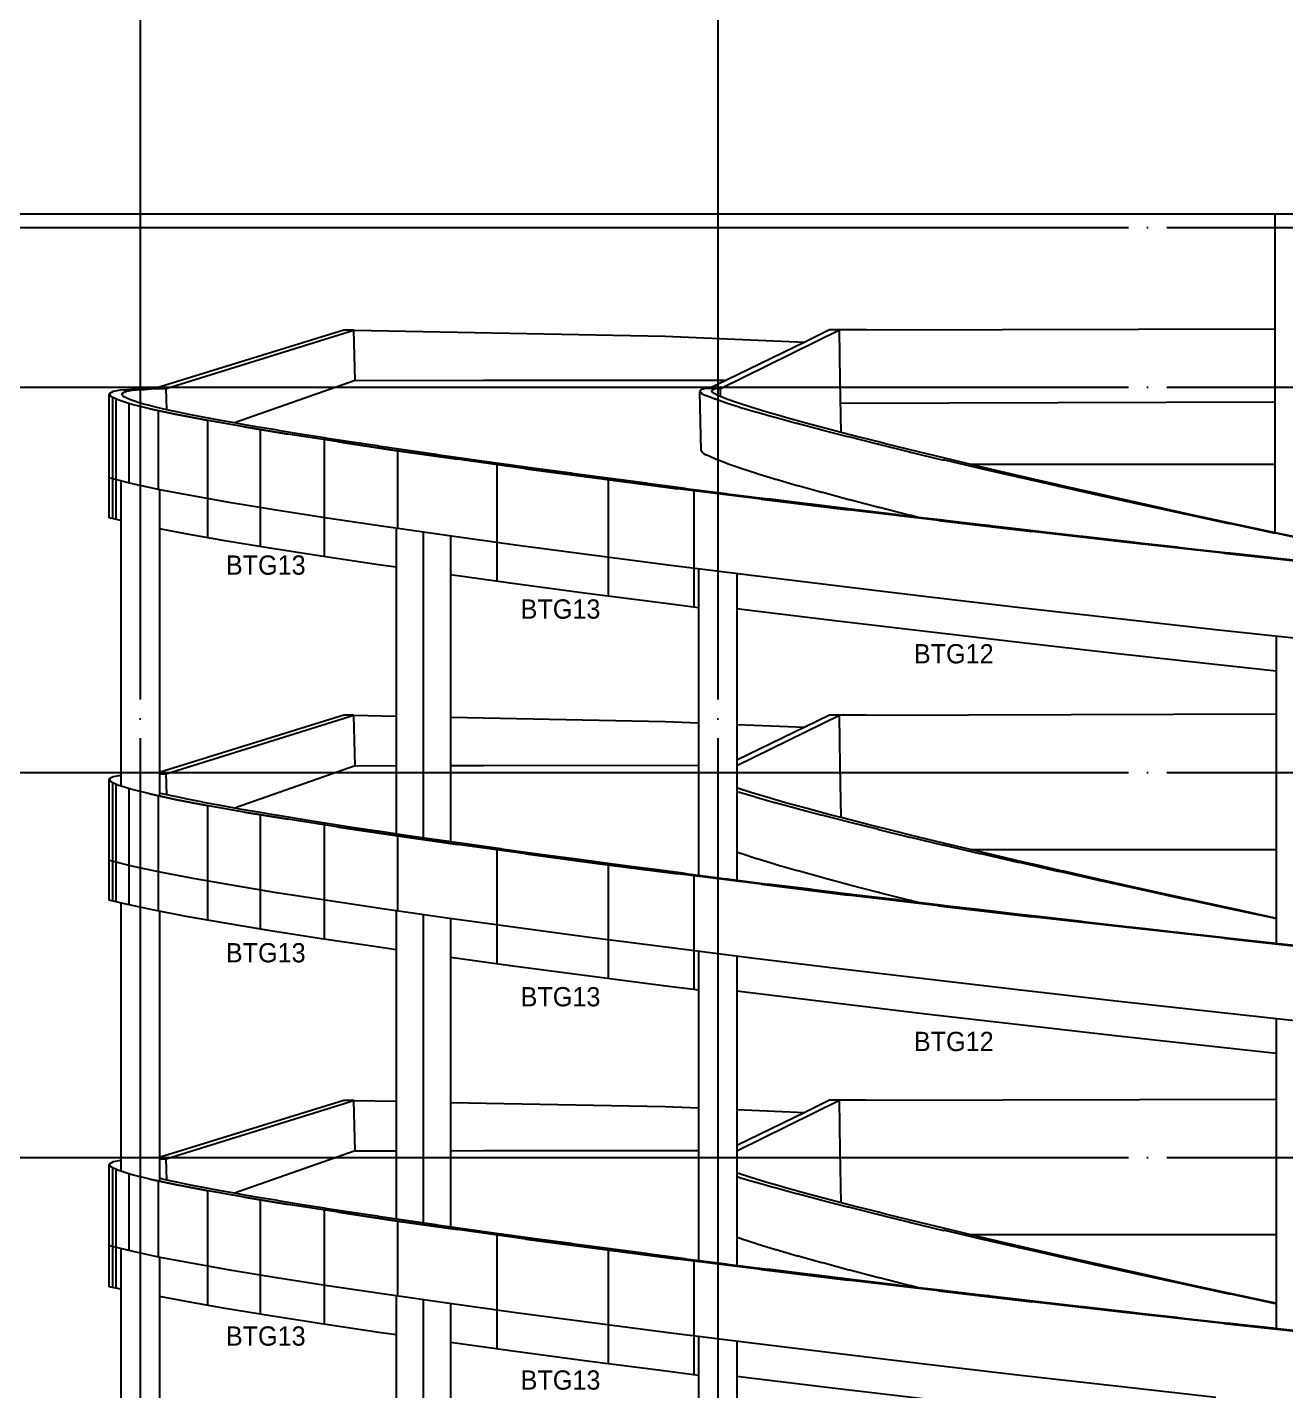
# Model space of a CAD drawing. Header units: millimetres. Extents: x 9068264 to 10076264, y 1307765 to 1705499.
# Drawn here: x 9703266 to 9735946, y 1384057 to 1419456 of the extents above; entities that cross this region are included whole.
import ezdxf
from ezdxf.enums import TextEntityAlignment as Align

# ---------------------------------------------------------------- set-up
doc = ezdxf.new("R2010")
doc.units = ezdxf.units.MM
doc.header["$LTSCALE"] = 1000
doc.linetypes.add('03 단지-0902$0$HIDDEN', pattern=[0.375, 0.25, -0.125])
doc.linetypes.add('x-평면도$0$CEN', pattern=[6.2, 6, -0.1, 0, -0.1])
doc.layers.get('DEFPOINTS').update_dxf_attribs({"color": 151})
for name, color, linetype in [('CON-C', 2, 'Continuous'), ('FIN-1', 9, 'Continuous'), ('SYM', 7, 'Continuous'), ('WIN', 4, 'Continuous'), ('x-평면도$0$A-중심선', 10, 'x-평면도$0$CEN'), ('도로체인', 6, 'Continuous')]:
    doc.layers.add(name, color=color, linetype=linetype)
doc.styles.add('돋움', font='')
doc.styles.get('돋움').set_extended_font_data('Dotum')

msp = doc.modelspace()

# ---------------------------------------------------------------- linework, layer by layer
at = {"layer": 'CON-C'}
for q in [(9735665.7, 1406333.4), (9745615.7, 1414610.1)]:
    msp.add_line((9735665.7, 1414610.1), q, dxfattribs=at)
at = {"layer": 'FIN-1'}
for p, q in [((9705488.9, 1406697.6), (9705488.9, 1409841.8)), ((9705564.3, 1409805.5), (9705564.3, 1406678.9)), ((9705899.5, 1409687), (9705899.5, 1407625.9)), ((9706667.1, 1409495.9), (9706667.1, 1407458.3)), ((9707948.8, 1409248.8), (9707948.8, 1406202.6)), ((9709312.6, 1409013.2), (9709312.6, 1405972.7)), ((9712878.3, 1408453.9), (9712878.3, 1406441.5)), ((9715458.1, 1408098.4), (9715458.1, 1405070)), ((9718350.1, 1407703.7), (9718350.1, 1404685.2)), ((9720571.4, 1407424.1), (9720571.4, 1404400.5)), ((9705488.9, 1396769.8), (9705488.9, 1399841.8)), ((9705564.3, 1399805.5), (9705564.3, 1396751)), ((9705899.5, 1399687), (9705899.5, 1396671.4)), ((9706667.1, 1399495.9), (9706667.1, 1396510.6)), ((9707948.8, 1399248.8), (9707948.8, 1396273.6)), ((9709312.6, 1399013.2), (9709312.6, 1396043.6)), ((9712878.3, 1398453.9), (9712878.3, 1396512.2)), ((9715458.1, 1398098.4), (9715458.1, 1395140.7)), ((9718350.1, 1397703.7), (9718350.1, 1394755.8)), ((9720571.4, 1397424.1), (9720571.4, 1394471)), ((9705488.9, 1386736.3), (9705488.9, 1389841.8)), ((9705564.3, 1389805.5), (9705564.3, 1386721.8)), ((9705899.5, 1389687), (9705899.5, 1387698.1)), ((9706667.1, 1389495.9), (9706667.1, 1387529.9)), ((9707948.8, 1389248.8), (9707948.8, 1386273.6)), ((9709312.6, 1389013.2), (9709312.6, 1386043.6)), ((9710972.2, 1388747.9), (9710972.2, 1385782.9)), ((9712878.3, 1388453.9), (9712878.3, 1386512.2)), ((9715458.1, 1388098.4), (9715458.1, 1385140.7)), ((9718350.1, 1387703.7), (9718350.1, 1384755.8)), ((9720571.4, 1387424.1), (9720571.4, 1384471))]:
    msp.add_line(p, q, dxfattribs=at)
at = {"layer": 'SYM'}
for p, q in [((9711487.7, 1411592.7), (9706579.9, 1410075.1)), ((9706872.4, 1410075.1), (9711744.1, 1411592.8)), ((9711744.1, 1411592.8), (9711487.7, 1411592.7)), ((9711782.2, 1410283.6), (9711744.1, 1411592.8)), ((9711744.1, 1411592.8), (9719832.5, 1411434.8)), ((9719832.5, 1411434.8), (9723455.5, 1411283.7)), ((9721266.7, 1410073.9), (9724358.2, 1411597.7)), ((9724099.8, 1411597.6), (9723455.5, 1411283.7)), ((9724358.2, 1411597.7), (9724099.8, 1411597.6)), ((9725047.5, 1411597.9), (9724358.2, 1411597.7)), ((9724379.2, 1410283.4), (9724358.2, 1411597.7)), ((9725047.5, 1411597.9), (9735665.7, 1411628)), ((9723455.5, 1411283.7), (9721425.5, 1410295)), ((9705497.2, 1409997.5), (9705395.7, 1409940.8)), ((9705732.9, 1410038.5), (9705497.2, 1409997.5)), ((9705813.3, 1409995.4), (9705729.8, 1409946.6)), ((9705732.9, 1410038.5), (9706096.2, 1410064.2)), ((9705813.3, 1409995.4), (9705836.8, 1410001)), ((9705836.8, 1410001), (9705846.2, 1410002)), ((9706042.2, 1410036.8), (9705846.2, 1410002)), ((9706042.2, 1410036.8), (9706077.8, 1410040.7)), ((9706077.8, 1410040.7), (9706098.4, 1410041.7)), ((9706096.2, 1410064.2), (9706579.9, 1410075.1)), ((9706098.4, 1410041.7), (9706262.7, 1410053.5)), ((9706262.7, 1410053.5), (9706306.1, 1410055.4)), ((9706306.1, 1410055.4), (9706397.6, 1410062)), ((9706397.6, 1410062), (9706480.2, 1410066.1)), ((9706480.2, 1410066.1), (9706872.4, 1410075.1)), ((9706580.1, 1410070.4), (9706579.9, 1410075.1)), ((9706580.1, 1410075.1), (9706579.9, 1410075.1)), ((9706580.3, 1410070.4), (9706580.1, 1410075.1)), ((9706872.4, 1410075.1), (9706580.1, 1410075.1)), ((9706872.4, 1410075.1), (9706872.4, 1410075.1)), ((9706872.7, 1410075.1), (9706872.4, 1410075.1)), ((9706872.4, 1410075.1), (9706872.7, 1410075.1)), ((9706891.5, 1409526.8), (9706872.7, 1410075.1)), ((9711782.2, 1410283.6), (9708643.7, 1409184.7)), ((9711781.3, 1410283.3), (9715109.2, 1410289.5)), ((9715109.2, 1410289.5), (9721424.8, 1410294.6)), ((9720737.7, 1410010.2), (9720734, 1409990.7)), ((9720734, 1409990.7), (9720763.9, 1409963.6)), ((9720764.3, 1408458.7), (9720734, 1409990.7)), ((9720737.7, 1410010.2), (9720744.8, 1410035.6)), ((9720762.4, 1410044.4), (9720744.8, 1410035.6)), ((9720777.5, 1410047.5), (9720762.4, 1410044.4)), ((9720773, 1409958.7), (9720763.9, 1409963.6)), ((9720793.7, 1409933.9), (9720773, 1409958.7)), ((9720824.7, 1410061.7), (9720777.5, 1410047.5)), ((9720853.5, 1410066.5), (9720824.7, 1410061.7)), ((9720970.3, 1410073.8), (9720853.5, 1410066.5)), ((9720971.6, 1410073.9), (9720970.3, 1410073.8)), ((9721425.5, 1410295), (9720971.6, 1410073.9)), ((9720971.6, 1410073.9), (9720971.6, 1410073.9)), ((9720972, 1410073.9), (9720971.6, 1410073.9)), ((9720971.6, 1410073.9), (9720972, 1410073.9)), ((9721266.7, 1410073.9), (9720972, 1410073.9)), ((9721266.8, 1410073.9), (9720972, 1410073.9)), ((9721039.9, 1410003.1), (9721048.4, 1410041.3)), ((9721100.5, 1409950.2), (9721039.9, 1410003.1)), ((9721048.4, 1410041.3), (9721124.7, 1410064.8)), ((9721231.6, 1409882.3), (9721100.5, 1409950.2)), ((9721124.7, 1410064.8), (9721266.7, 1410073.9)), ((9721266.7, 1410073.9), (9721266.8, 1410073.9)), ((9721270.8, 1409866.3), (9721266.8, 1410073.9)), ((9721266.8, 1410073.9), (9721266.8, 1410073.9)), ((9724400.7, 1408936.3), (9724379.2, 1410283.4)), ((9705395.7, 1409940.8), (9705434.6, 1409868)), ((9705395.7, 1406720.8), (9705395.7, 1409940.8)), ((9705620, 1409778.7), (9705434.6, 1409868)), ((9705957, 1409672.7), (9705620, 1409778.7)), ((9705717.3, 1409937.6), (9705729.8, 1409946.6)), ((9705732.8, 1409911.7), (9705717.3, 1409937.6)), ((9705734.1, 1409910.5), (9705732.8, 1409911.7)), ((9705755.3, 1409875.1), (9705734.1, 1409910.5)), ((9705760.3, 1409868.3), (9705755.3, 1409875.1)), ((9705818.8, 1409840.8), (9705760.3, 1409868.3)), ((9705852.6, 1409824.8), (9705818.8, 1409840.8)), ((9705854.6, 1409823.1), (9705852.6, 1409824.8)), ((9705948.3, 1409779.1), (9705854.6, 1409823.1)), ((9706052.4, 1409746.8), (9705948.3, 1409779.1)), ((9706450.3, 1409549.9), (9705957, 1409672.7)), ((9706114.4, 1409727.6), (9706052.4, 1409746.8)), ((9706117.9, 1409725.5), (9706114.4, 1409727.6)), ((9706286.3, 1409673.3), (9706117.9, 1409725.5)), ((9706412.2, 1409642.2), (9706286.3, 1409673.3)), ((9706528.3, 1409613.6), (9706412.2, 1409642.2)), ((9706533.4, 1409611.2), (9706528.3, 1409613.6)), ((9706778.8, 1409550.7), (9706533.4, 1409611.2)), ((9720864, 1409896.8), (9720793.7, 1409933.9)), ((9720877.4, 1409892.8), (9720864, 1409896.8)), ((9720924.7, 1409882), (9720877.4, 1409892.8)), ((9720928.6, 1409881.2), (9720924.7, 1409882)), ((9721124.9, 1409800.1), (9720928.6, 1409881.2)), ((9721128.8, 1409799.2), (9721124.9, 1409800.1)), ((9721134.1, 1409798.2), (9721128.8, 1409799.2)), ((9721400.9, 1409702.6), (9721134.1, 1409798.2)), ((9721270.8, 1409866.3), (9721231.6, 1409882.3)), ((9721433.8, 1409799.6), (9721270.8, 1409866.3)), ((9721406.2, 1409701.6), (9721400.9, 1409702.6)), ((9721412.9, 1409700.4), (9721406.2, 1409701.6)), ((9721750.3, 1409590.5), (9721412.9, 1409700.4)), ((9721707.9, 1409702.2), (9721433.8, 1409799.6)), ((9722053.9, 1409590.1), (9721707.9, 1409702.2)), ((9724388.6, 1409696), (9735665.7, 1409728)), ((9706450.3, 1409549.9), (9707103.6, 1409410.2)), ((9706891.5, 1409526.8), (9706778.8, 1409550.7)), ((9706781.2, 1409480.5), (9706781.2, 1409480.6)), ((9707098.5, 1409482.8), (9706891.5, 1409526.8)), ((9707105.3, 1409480.2), (9707098.5, 1409482.8)), ((9707103.6, 1409410.2), (9707919.5, 1409253.9)), ((9707429.3, 1409411.4), (9707105.3, 1409480.2)), ((9707828.1, 1409335.4), (9707429.3, 1409411.4)), ((9707836.5, 1409332.4), (9707828.1, 1409335.4)), ((9708240.5, 1409255.4), (9707836.5, 1409332.4)), ((9708899.6, 1409081.2), (9707919.5, 1409253.9)), ((9708643.7, 1409184.7), (9708240.5, 1409255.4)), ((9721757.1, 1409589.3), (9721750.3, 1409590.5)), ((9721765.2, 1409588), (9721757.1, 1409589.3)), ((9722173, 1409464), (9721765.2, 1409588)), ((9722471.5, 1409463.7), (9722053.9, 1409590.1)), ((9722181.2, 1409462.7), (9722173, 1409464)), ((9722190.6, 1409461.2), (9722181.2, 1409462.7)), ((9722668.2, 1409323.5), (9722190.6, 1409461.2)), ((9722753.7, 1409382.6), (9722471.5, 1409463.7)), ((9722677.7, 1409322), (9722668.2, 1409323.5)), ((9722688.5, 1409320.4), (9722677.7, 1409322)), ((9723234.6, 1409169.4), (9722688.5, 1409320.4)), ((9722959.9, 1409323.3), (9722753.7, 1409382.6)), ((9723518.1, 1409169.5), (9722959.9, 1409323.3)), ((9708719, 1409171.5), (9708643.7, 1409184.7)), ((9708729.1, 1409168.2), (9708719, 1409171.5)), ((9709213.6, 1409083.1), (9708729.1, 1409168.2)), ((9708899.6, 1409081.2), (9710043.9, 1408892.6)), ((9709771.9, 1408991.4), (9709213.6, 1409083.1)), ((9709783.7, 1408987.8), (9709771.9, 1408991.4)), ((9710348.7, 1408895), (9709783.7, 1408987.8)), ((9711351.1, 1408688.8), (9710043.9, 1408892.6)), ((9710986.1, 1408795.9), (9710348.7, 1408895)), ((9723245.6, 1409167.8), (9723234.6, 1409169.4)), ((9723257.7, 1409166.1), (9723245.6, 1409167.8)), ((9723870.7, 1409002.4), (9723257.7, 1409166.1)), ((9724144.2, 1409002.7), (9723518.1, 1409169.5)), ((9723883, 1409000.6), (9723870.7, 1409002.4)), ((9723896.4, 1408998.8), (9723883, 1409000.6)), ((9724574.3, 1408823), (9723896.4, 1408998.8)), ((9724400.7, 1408936.3), (9724144.2, 1409002.7)), ((9724836.2, 1408823.6), (9724400.7, 1408936.3)), ((9710972.2, 1408747.9), (9710972.2, 1405712.1)), ((9710999.6, 1408792), (9710986.1, 1408795.9)), ((9711644.3, 1408691.7), (9710999.6, 1408792)), ((9711351.1, 1408688.8), (9712818.1, 1408470.4)), ((9712359.5, 1408585.5), (9711644.3, 1408691.7)), ((9712374.6, 1408581.3), (9712359.5, 1408585.5)), ((9713097.5, 1408474), (9712374.6, 1408581.3)), ((9724587.9, 1408821.1), (9724574.3, 1408823)), ((9724602.5, 1408819.2), (9724587.9, 1408821.1)), ((9725342.5, 1408632.1), (9724602.5, 1408819.2)), ((9725090.8, 1408759.4), (9724836.2, 1408823.6)), ((9725368.5, 1408689.3), (9725090.8, 1408759.4)), ((9725357.4, 1408630.1), (9725342.5, 1408632.1)), ((9725373.2, 1408628), (9725357.4, 1408630.1)), ((9725591.2, 1408633.1), (9725368.5, 1408689.3)), ((9725373.2, 1408628), (9726172.3, 1408430.5)), ((9726406.2, 1408431.9), (9725591.2, 1408633.1)), ((9712818.1, 1408470.4), (9714440.2, 1408238.6)), ((9713888.1, 1408361.2), (9713097.5, 1408474)), ((9713904.7, 1408356.8), (9713888.1, 1408361.2)), ((9714703.3, 1408242.9), (9713904.7, 1408356.8)), ((9716210.8, 1407994.6), (9714440.2, 1408238.6)), ((9715566.2, 1408124.2), (9714703.3, 1408242.9)), ((9720794.3, 1408426.1), (9720764.3, 1408458.7)), ((9720803.3, 1408419.5), (9720794.3, 1408426.1)), ((9720824.1, 1408390.9), (9720803.3, 1408419.5)), ((9720894.4, 1408348), (9720824.1, 1408390.9)), ((9720907.8, 1408342.8), (9720894.4, 1408348)), ((9720955.2, 1408328.1), (9720907.8, 1408342.8)), ((9720959, 1408327), (9720955.2, 1408328.1)), ((9721155.2, 1408235.5), (9720959, 1408327)), ((9721431, 1408127.3), (9721164.4, 1408233.2)), ((9726172.3, 1408430.5), (9726188.3, 1408428.4)), ((9726188.3, 1408428.4), (9726205.2, 1408426.2)), ((9726205.2, 1408426.2), (9727059.8, 1408219.2)), ((9727277.4, 1408221.1), (9726406.2, 1408431.9)), ((9727076.9, 1408217), (9727059.8, 1408219.2)), ((9727094.9, 1408214.7), (9727076.9, 1408217)), ((9728000.7, 1407999.3), (9727094.9, 1408214.7)), ((9728200.7, 1408001.7), (9727277.4, 1408221.1)), ((9715584.4, 1408119.5), (9715566.2, 1408124.2)), ((9716455.3, 1407999.6), (9715584.4, 1408119.5)), ((9716210.8, 1407994.6), (9718121.4, 1407739.8)), ((9717386.5, 1407875.6), (9716455.3, 1407999.6)), ((9717406.1, 1407870.7), (9717386.5, 1407875.6)), ((9718345.1, 1407745.6), (9717406.1, 1407870.7)), ((9721436.3, 1408126.1), (9721431, 1408127.3)), ((9721443, 1408124.7), (9721436.3, 1408126.1)), ((9721780, 1408004.7), (9721443, 1408124.7)), ((9721786.8, 1408003.4), (9721780, 1408004.7)), ((9721794.9, 1408001.8), (9721786.8, 1408003.4)), ((9722202.2, 1407868), (9721794.9, 1408001.8)), ((9722210.4, 1407866.5), (9722202.2, 1407868)), ((9722219.8, 1407864.9), (9722210.4, 1407866.5)), ((9722696.7, 1407717.7), (9722219.8, 1407864.9)), ((9727736.1, 1408110.1), (9735665.7, 1408110.1)), ((9728018.9, 1407997), (9728000.7, 1407999.3)), ((9728037.8, 1407994.6), (9728018.9, 1407997)), ((9728990.5, 1407771.9), (9728037.8, 1407994.6)), ((9729171.4, 1407774.9), (9728200.7, 1408001.7)), ((9718121.4, 1407739.8), (9720161.8, 1407475.7)), ((9719339.7, 1407617), (9718345.1, 1407745.6)), ((9719360.6, 1407611.9), (9719339.7, 1407617)), ((9720362.5, 1407482.4), (9719360.6, 1407611.9)), ((9722319.7, 1407204.1), (9720161.8, 1407475.7)), ((9720362.5, 1407482.4), (9721414.6, 1407350)), ((9722706.3, 1407716), (9722696.7, 1407717.7)), ((9722717.1, 1407714.2), (9722706.3, 1407716)), ((9723262.4, 1407554.1), (9722717.1, 1407714.2)), ((9723273.3, 1407552.3), (9723262.4, 1407554.1)), ((9723285.4, 1407550.4), (9723273.3, 1407552.3)), ((9723897.6, 1407378), (9723285.4, 1407550.4)), ((9729009.5, 1407769.5), (9728990.5, 1407771.9)), ((9729029.3, 1407767.1), (9729009.5, 1407769.5)), ((9730023.8, 1407538.2), (9729029.3, 1407767.1)), ((9729545.2, 1407688.9), (9729171.4, 1407774.9)), ((9730117.6, 1407557.2), (9729545.2, 1407688.9)), ((9730043.7, 1407535.8), (9730023.8, 1407538.2)), ((9730064.2, 1407533.3), (9730043.7, 1407535.8)), ((9731095.1, 1407299.5), (9730064.2, 1407533.3)), ((9730184.4, 1407541.8), (9730117.6, 1407557.2)), ((9731234.4, 1407303.8), (9730184.4, 1407541.8)), ((9721414.6, 1407350), (9721436.7, 1407344.8)), ((9721436.7, 1407344.8), (9722495.6, 1407211.6)), ((9722319.7, 1407204.1), (9724581.5, 1406926.8)), ((9723598.6, 1407076.5), (9722495.6, 1407211.6)), ((9723909.8, 1407376.1), (9723897.6, 1407378)), ((9723923.2, 1407374.1), (9723909.8, 1407376.1)), ((9724600, 1407190.1), (9723923.2, 1407374.1)), ((9724613.6, 1407188.1), (9724600, 1407190.1)), ((9724628.3, 1407185.9), (9724613.6, 1407188.1)), ((9725367.1, 1406991.2), (9724628.3, 1407185.9)), ((9731115.7, 1407297.1), (9731095.1, 1407299.5)), ((9731136.8, 1407294.6), (9731115.7, 1407297.1)), ((9732198.5, 1407057.3), (9731136.8, 1407294.6)), ((9732315.5, 1407062.2), (9731234.4, 1407303.8)), ((9723621.7, 1407071.1), (9723598.6, 1407076.5)), ((9724730.8, 1406935.3), (9723621.7, 1407071.1)), ((9726931.7, 1406645.9), (9724581.5, 1406926.8)), ((9725877.2, 1406798.3), (9724730.8, 1406935.3)), ((9725381.9, 1406989.1), (9725367.1, 1406991.2)), ((9725397.7, 1406986.8), (9725381.9, 1406989.1)), ((9726195.5, 1406782.3), (9725397.7, 1406986.8)), ((9725901.2, 1406792.8), (9725877.2, 1406798.3)), ((9726411.6, 1406731.9), (9725901.2, 1406792.8)), ((9726211.5, 1406780), (9726195.5, 1406782.3)), ((9726228.5, 1406777.7), (9726211.5, 1406780)), ((9726411.6, 1406731.9), (9726228.5, 1406777.7)), ((9732219.7, 1407054.8), (9732198.5, 1407057.3)), ((9732241.3, 1407052.3), (9732219.7, 1407054.8)), ((9733327.7, 1406812.8), (9732241.3, 1407052.3)), ((9733421.6, 1406818.4), (9732315.5, 1407062.2)), ((9733349.4, 1406810.3), (9733327.7, 1406812.8)), ((9733371.4, 1406807.8), (9733349.4, 1406810.3)), ((9734476.1, 1406567.5), (9733371.4, 1406807.8)), ((9734546.4, 1406573.7), (9733421.6, 1406818.4)), ((9727052.8, 1406655.3), (9726411.6, 1406731.9)), ((9726931.7, 1406645.9), (9729353.5, 1406363.5)), ((9727097.5, 1406650), (9727052.8, 1406655.3)), ((9728036.6, 1406540.6), (9727097.5, 1406650)), ((9728234.7, 1406517.5), (9728036.6, 1406540.6)), ((9728259.4, 1406512), (9728234.7, 1406517.5)), ((9729024.5, 1406422.8), (9728259.4, 1406512)), ((9729445.2, 1406373.7), (9729024.5, 1406422.8)), ((9734498.2, 1406565), (9734476.1, 1406567.5)), ((9734520.5, 1406562.5), (9734498.2, 1406565)), ((9735637.3, 1406322.8), (9734520.5, 1406562.5)), ((9735683.4, 1406329.7), (9734546.4, 1406573.7)), ((9731829.2, 1406081.6), (9729353.5, 1406363.5)), ((9730056.1, 1406304.2), (9729445.2, 1406373.7)), ((9730653.9, 1406236.1), (9730056.1, 1406304.2)), ((9730679.2, 1406230.6), (9730653.9, 1406236.1)), ((9731125.7, 1406179.8), (9730679.2, 1406230.6)), ((9731890.5, 1406092.7), (9731125.7, 1406179.8)), ((9734339.8, 1405802.6), (9731829.2, 1406081.6)), ((9732227.5, 1406055.3), (9731890.5, 1406092.7)), ((9733116.8, 1405956.4), (9732227.5, 1406055.3)), ((9735659.6, 1406320.3), (9735637.3, 1406322.8)), ((9735681.9, 1406317.9), (9735659.6, 1406320.3)), ((9736804.2, 1406080.2), (9735681.9, 1406317.9)), ((9736825.9, 1406087.7), (9735683.4, 1406329.7)), ((9733142.5, 1405950.9), (9733116.8, 1405956.4)), ((9733355.2, 1405927.3), (9733142.5, 1405950.9)), ((9734370.1, 1405814.5), (9733355.2, 1405927.3)), ((9734339.8, 1405802.6), (9736866.2, 1405528.5)), ((9734502.3, 1405800.1), (9734370.1, 1405814.5)), ((9735604.9, 1405680.5), (9734502.3, 1405800.1)), ((9735630.7, 1405675.1), (9735604.9, 1405680.5)), ((9735662.3, 1405671.6), (9735630.7, 1405675.1)), ((9736828.1, 1405545.2), (9735662.3, 1405671.6)), ((9711487.7, 1401592.7), (9706693.1, 1400110.1)), ((9706872.4, 1400075.1), (9711744.1, 1401592.8)), ((9711744.1, 1401592.8), (9711487.7, 1401592.7)), ((9711782.2, 1400283.6), (9711744.1, 1401592.8)), ((9711744.1, 1401592.8), (9712842.1, 1401571.4)), ((9714256.3, 1401543.7), (9719832.5, 1401434.8)), ((9721695.6, 1400285.3), (9724358.2, 1401597.7)), ((9724099.8, 1401597.6), (9723455.5, 1401283.7)), ((9724358.2, 1401597.7), (9724099.8, 1401597.6)), ((9725047.5, 1401597.9), (9724358.2, 1401597.7)), ((9724379.2, 1400283.4), (9724358.2, 1401597.7)), ((9725047.5, 1401597.9), (9735695.6, 1401628.1)), ((9719832.5, 1401434.8), (9720695.6, 1401398.8)), ((9721695.6, 1401357.1), (9723455.5, 1401283.7)), ((9723455.5, 1401283.7), (9721695.6, 1400426.5)), ((9706872.4, 1400075.1), (9706695.6, 1400075.1)), ((9706695.6, 1400071.1), (9706872.4, 1400075.1)), ((9706872.4, 1400075.1), (9706872.4, 1400075.1)), ((9706872.7, 1400075.1), (9706872.4, 1400075.1)), ((9706872.4, 1400075.1), (9706872.7, 1400075.1)), ((9706891.5, 1399526.8), (9706872.7, 1400075.1)), ((9711782.2, 1400283.6), (9708643.7, 1399184.7)), ((9711781.3, 1400283.3), (9712842.1, 1400285.3)), ((9714256.3, 1400287.9), (9715109.2, 1400289.5)), ((9715109.2, 1400289.5), (9720695.6, 1400294)), ((9724400.7, 1398936.3), (9724379.2, 1400283.4)), ((9705497.2, 1399997.5), (9705395.7, 1399940.8)), ((9705395.7, 1399940.8), (9705434.6, 1399868)), ((9705395.7, 1396793), (9705395.7, 1399940.8)), ((9705620, 1399778.7), (9705434.6, 1399868)), ((9705695.6, 1400032), (9705497.2, 1399997.5)), ((9705957, 1399672.7), (9705620, 1399778.7)), ((9721707.9, 1399702.2), (9721695.6, 1399706.5)), ((9722053.9, 1399590.1), (9721707.9, 1399702.2)), ((9706450.3, 1399549.9), (9705957, 1399672.7)), ((9706450.3, 1399549.9), (9707103.6, 1399410.2)), ((9706778.8, 1399550.7), (9706695.6, 1399571.2)), ((9706891.5, 1399526.8), (9706778.8, 1399550.7)), ((9706781.2, 1399480.5), (9706781.2, 1399480.6)), ((9707098.5, 1399482.8), (9706891.5, 1399526.8)), ((9707105.3, 1399480.2), (9707098.5, 1399482.8)), ((9707103.6, 1399410.2), (9707919.5, 1399253.9)), ((9707429.3, 1399411.4), (9707105.3, 1399480.2)), ((9707828.1, 1399335.4), (9707429.3, 1399411.4)), ((9707836.5, 1399332.4), (9707828.1, 1399335.4)), ((9708240.5, 1399255.4), (9707836.5, 1399332.4)), ((9721750.3, 1399590.5), (9721695.6, 1399608.3)), ((9721757.1, 1399589.3), (9721750.3, 1399590.5)), ((9721765.2, 1399588), (9721757.1, 1399589.3)), ((9722173, 1399464), (9721765.2, 1399588)), ((9722471.5, 1399463.7), (9722053.9, 1399590.1)), ((9722181.2, 1399462.7), (9722173, 1399464)), ((9722190.6, 1399461.2), (9722181.2, 1399462.7)), ((9722668.2, 1399323.5), (9722190.6, 1399461.2)), ((9722753.7, 1399382.6), (9722471.5, 1399463.7)), ((9722959.9, 1399323.3), (9722753.7, 1399382.6)), ((9708899.6, 1399081.2), (9707919.5, 1399253.9)), ((9708643.7, 1399184.7), (9708240.5, 1399255.4)), ((9708719, 1399171.5), (9708643.7, 1399184.7)), ((9708729.1, 1399168.2), (9708719, 1399171.5)), ((9709213.6, 1399083.1), (9708729.1, 1399168.2)), ((9708899.6, 1399081.2), (9710043.9, 1398892.6)), ((9709771.9, 1398991.4), (9709213.6, 1399083.1)), ((9709783.7, 1398987.8), (9709771.9, 1398991.4)), ((9710348.7, 1398895), (9709783.7, 1398987.8)), ((9722677.7, 1399322), (9722668.2, 1399323.5)), ((9722688.5, 1399320.4), (9722677.7, 1399322)), ((9723234.6, 1399169.4), (9722688.5, 1399320.4)), ((9723518.1, 1399169.5), (9722959.9, 1399323.3)), ((9723245.6, 1399167.8), (9723234.6, 1399169.4)), ((9723257.7, 1399166.1), (9723245.6, 1399167.8)), ((9723870.7, 1399002.4), (9723257.7, 1399166.1)), ((9724144.2, 1399002.7), (9723518.1, 1399169.5)), ((9723883, 1399000.6), (9723870.7, 1399002.4)), ((9723896.4, 1398998.8), (9723883, 1399000.6)), ((9724574.3, 1398823), (9723896.4, 1398998.8)), ((9724400.7, 1398936.3), (9724144.2, 1399002.7)), ((9711351.1, 1398688.8), (9710043.9, 1398892.6)), ((9710986.1, 1398795.9), (9710348.7, 1398895)), ((9710972.2, 1398747.9), (9710972.2, 1395782.9)), ((9710999.6, 1398792), (9710986.1, 1398795.9)), ((9711644.3, 1398691.7), (9710999.6, 1398792)), ((9711351.1, 1398688.8), (9712818.1, 1398470.4)), ((9712359.5, 1398585.5), (9711644.3, 1398691.7)), ((9724836.2, 1398823.6), (9724400.7, 1398936.3)), ((9724587.9, 1398821.1), (9724574.3, 1398823)), ((9724602.5, 1398819.2), (9724587.9, 1398821.1)), ((9725342.5, 1398632.1), (9724602.5, 1398819.2)), ((9725090.8, 1398759.4), (9724836.2, 1398823.6)), ((9725368.5, 1398689.3), (9725090.8, 1398759.4)), ((9725357.4, 1398630.1), (9725342.5, 1398632.1)), ((9725373.2, 1398628), (9725357.4, 1398630.1)), ((9725591.2, 1398633.1), (9725368.5, 1398689.3)), ((9725373.2, 1398628), (9726172.3, 1398430.5)), ((9726406.2, 1398431.9), (9725591.2, 1398633.1)), ((9712374.6, 1398581.3), (9712359.5, 1398585.5)), ((9713097.5, 1398474), (9712374.6, 1398581.3)), ((9712818.1, 1398470.4), (9714440.2, 1398238.6)), ((9713888.1, 1398361.2), (9713097.5, 1398474)), ((9713904.7, 1398356.8), (9713888.1, 1398361.2)), ((9714703.3, 1398242.9), (9713904.7, 1398356.8)), ((9726172.3, 1398430.5), (9726188.3, 1398428.4)), ((9726188.3, 1398428.4), (9726205.2, 1398426.2)), ((9726205.2, 1398426.2), (9727059.8, 1398219.2)), ((9727277.4, 1398221.1), (9726406.2, 1398431.9)), ((9716210.8, 1397994.6), (9714440.2, 1398238.6)), ((9715566.2, 1398124.2), (9714703.3, 1398242.9)), ((9715584.4, 1398119.5), (9715566.2, 1398124.2)), ((9716455.3, 1397999.6), (9715584.4, 1398119.5)), ((9716210.8, 1397994.6), (9718121.4, 1397739.8)), ((9717386.5, 1397875.6), (9716455.3, 1397999.6)), ((9721780, 1398004.7), (9721695.6, 1398034.8)), ((9721786.8, 1398003.4), (9721780, 1398004.7)), ((9721794.9, 1398001.8), (9721786.8, 1398003.4)), ((9722202.2, 1397868), (9721794.9, 1398001.8)), ((9727076.9, 1398217), (9727059.8, 1398219.2)), ((9727094.9, 1398214.7), (9727076.9, 1398217)), ((9728000.7, 1397999.3), (9727094.9, 1398214.7)), ((9728200.7, 1398001.7), (9727277.4, 1398221.1)), ((9727736.1, 1398110.1), (9735695.6, 1398110.1)), ((9728018.9, 1397997), (9728000.7, 1397999.3)), ((9728037.8, 1397994.6), (9728018.9, 1397997)), ((9728990.5, 1397771.9), (9728037.8, 1397994.6)), ((9729171.4, 1397774.9), (9728200.7, 1398001.7)), ((9717406.1, 1397870.7), (9717386.5, 1397875.6)), ((9718345.1, 1397745.6), (9717406.1, 1397870.7)), ((9718121.4, 1397739.8), (9720161.8, 1397475.7)), ((9719339.7, 1397617), (9718345.1, 1397745.6)), ((9719360.6, 1397611.9), (9719339.7, 1397617)), ((9720362.5, 1397482.4), (9719360.6, 1397611.9)), ((9722210.4, 1397866.5), (9722202.2, 1397868)), ((9722219.8, 1397864.9), (9722210.4, 1397866.5)), ((9722696.7, 1397717.7), (9722219.8, 1397864.9)), ((9722706.3, 1397716), (9722696.7, 1397717.7)), ((9722717.1, 1397714.2), (9722706.3, 1397716)), ((9723262.4, 1397554.1), (9722717.1, 1397714.2)), ((9729009.5, 1397769.5), (9728990.5, 1397771.9)), ((9729029.3, 1397767.1), (9729009.5, 1397769.5)), ((9730023.8, 1397538.2), (9729029.3, 1397767.1)), ((9729545.2, 1397688.9), (9729171.4, 1397774.9)), ((9730117.6, 1397557.2), (9729545.2, 1397688.9)), ((9722319.7, 1397204.1), (9720161.8, 1397475.7)), ((9720362.5, 1397482.4), (9721414.6, 1397350)), ((9721414.6, 1397350), (9721436.7, 1397344.8)), ((9721436.7, 1397344.8), (9722495.6, 1397211.6)), ((9723598.6, 1397076.5), (9722495.6, 1397211.6)), ((9723273.3, 1397552.3), (9723262.4, 1397554.1)), ((9723285.4, 1397550.4), (9723273.3, 1397552.3)), ((9723897.6, 1397378), (9723285.4, 1397550.4)), ((9723909.8, 1397376.1), (9723897.6, 1397378)), ((9723923.2, 1397374.1), (9723909.8, 1397376.1)), ((9724600, 1397190.1), (9723923.2, 1397374.1)), ((9730043.7, 1397535.8), (9730023.8, 1397538.2)), ((9730064.2, 1397533.3), (9730043.7, 1397535.8)), ((9731095.1, 1397299.5), (9730064.2, 1397533.3)), ((9730184.4, 1397541.8), (9730117.6, 1397557.2)), ((9731234.4, 1397303.8), (9730184.4, 1397541.8)), ((9731115.7, 1397297.1), (9731095.1, 1397299.5)), ((9731136.8, 1397294.6), (9731115.7, 1397297.1)), ((9732198.5, 1397057.3), (9731136.8, 1397294.6)), ((9732315.5, 1397062.2), (9731234.4, 1397303.8)), ((9722319.7, 1397204.1), (9724581.5, 1396926.8)), ((9723621.7, 1397071.1), (9723598.6, 1397076.5)), ((9724730.8, 1396935.3), (9723621.7, 1397071.1)), ((9726931.7, 1396645.9), (9724581.5, 1396926.8)), ((9724613.6, 1397188.1), (9724600, 1397190.1)), ((9724628.3, 1397185.9), (9724613.6, 1397188.1)), ((9725367.1, 1396991.2), (9724628.3, 1397185.9)), ((9725877.2, 1396798.3), (9724730.8, 1396935.3)), ((9725381.9, 1396989.1), (9725367.1, 1396991.2)), ((9725397.7, 1396986.8), (9725381.9, 1396989.1)), ((9726195.5, 1396782.3), (9725397.7, 1396986.8)), ((9732219.7, 1397054.8), (9732198.5, 1397057.3)), ((9732241.3, 1397052.3), (9732219.7, 1397054.8)), ((9733327.7, 1396812.8), (9732241.3, 1397052.3)), ((9733421.6, 1396818.4), (9732315.5, 1397062.2)), ((9725901.2, 1396792.8), (9725877.2, 1396798.3)), ((9726411.6, 1396731.9), (9725901.2, 1396792.8)), ((9726211.5, 1396780), (9726195.5, 1396782.3)), ((9726228.5, 1396777.7), (9726211.5, 1396780)), ((9726411.6, 1396731.9), (9726228.5, 1396777.7)), ((9727052.8, 1396655.3), (9726411.6, 1396731.9)), ((9726931.7, 1396645.9), (9729353.5, 1396363.5)), ((9727097.5, 1396650), (9727052.8, 1396655.3)), ((9728036.6, 1396540.6), (9727097.5, 1396650)), ((9728234.7, 1396517.5), (9728036.6, 1396540.6)), ((9728259.4, 1396512), (9728234.7, 1396517.5)), ((9729024.5, 1396422.8), (9728259.4, 1396512)), ((9733349.4, 1396810.3), (9733327.7, 1396812.8)), ((9733371.4, 1396807.8), (9733349.4, 1396810.3)), ((9734476.1, 1396567.5), (9733371.4, 1396807.8)), ((9734546.4, 1396573.7), (9733421.6, 1396818.4)), ((9734498.2, 1396565), (9734476.1, 1396567.5)), ((9734520.5, 1396562.5), (9734498.2, 1396565)), ((9735637.3, 1396322.8), (9734520.5, 1396562.5)), ((9735683.4, 1396329.7), (9734546.4, 1396573.7)), ((9729445.2, 1396373.7), (9729024.5, 1396422.8)), ((9731829.2, 1396081.6), (9729353.5, 1396363.5)), ((9730056.1, 1396304.2), (9729445.2, 1396373.7)), ((9730653.9, 1396236.1), (9730056.1, 1396304.2)), ((9730679.2, 1396230.6), (9730653.9, 1396236.1)), ((9731125.7, 1396179.8), (9730679.2, 1396230.6)), ((9731890.5, 1396092.7), (9731125.7, 1396179.8)), ((9735659.6, 1396320.3), (9735637.3, 1396322.8)), ((9735681.9, 1396317.9), (9735659.6, 1396320.3)), ((9735695.6, 1396315), (9735681.9, 1396317.9)), ((9735695.6, 1396327.1), (9735683.4, 1396329.7)), ((9734339.8, 1395802.6), (9731829.2, 1396081.6)), ((9732227.5, 1396055.3), (9731890.5, 1396092.7)), ((9733116.8, 1395956.4), (9732227.5, 1396055.3)), ((9733142.5, 1395950.9), (9733116.8, 1395956.4)), ((9733355.2, 1395927.3), (9733142.5, 1395950.9)), ((9734370.1, 1395814.5), (9733355.2, 1395927.3)), ((9734339.8, 1395802.6), (9736866.2, 1395528.5)), ((9734502.3, 1395800.1), (9734370.1, 1395814.5)), ((9735604.9, 1395680.5), (9734502.3, 1395800.1)), ((9735630.7, 1395675.1), (9735604.9, 1395680.5)), ((9735662.3, 1395671.6), (9735630.7, 1395675.1)), ((9736828.1, 1395545.2), (9735662.3, 1395671.6)), ((9711487.7, 1391592.7), (9706693.1, 1390110.1)), ((9706872.4, 1390075.1), (9711744.1, 1391592.8)), ((9711744.1, 1391592.8), (9711487.7, 1391592.7)), ((9711782.2, 1390283.6), (9711744.1, 1391592.8)), ((9711744.1, 1391592.8), (9712842.1, 1391571.4)), ((9714256.3, 1391543.7), (9719832.5, 1391434.8)), ((9721695.6, 1390285.3), (9724358.2, 1391597.7)), ((9724099.8, 1391597.6), (9723455.5, 1391283.7)), ((9724358.2, 1391597.7), (9724099.8, 1391597.6)), ((9725047.5, 1391597.9), (9724358.2, 1391597.7)), ((9724379.2, 1390283.4), (9724358.2, 1391597.7)), ((9725047.5, 1391597.9), (9735695.6, 1391628.1)), ((9719832.5, 1391434.8), (9720695.6, 1391398.8)), ((9721695.6, 1391357.1), (9723455.5, 1391283.7)), ((9723455.5, 1391283.7), (9721695.6, 1390426.5)), ((9711782.2, 1390283.6), (9708643.7, 1389184.7)), ((9711781.3, 1390283.3), (9712842.1, 1390285.3)), ((9714256.3, 1390287.9), (9715109.2, 1390289.5)), ((9715109.2, 1390289.5), (9720695.6, 1390294)), ((9724400.7, 1388936.3), (9724379.2, 1390283.4)), ((9705497.2, 1389997.5), (9705395.7, 1389940.8)), ((9705395.7, 1389940.8), (9705434.6, 1389868)), ((9705395.7, 1386754.1), (9705395.7, 1389940.8)), ((9705620, 1389778.7), (9705434.6, 1389868)), ((9705695.6, 1390032), (9705497.2, 1389997.5)), ((9705957, 1389672.7), (9705620, 1389778.7)), ((9706872.4, 1390075.1), (9706695.6, 1390075.1)), ((9706695.6, 1390071.1), (9706872.4, 1390075.1)), ((9706872.4, 1390075.1), (9706872.4, 1390075.1)), ((9706872.7, 1390075.1), (9706872.4, 1390075.1)), ((9706872.4, 1390075.1), (9706872.7, 1390075.1)), ((9706891.5, 1389526.8), (9706872.7, 1390075.1)), ((9706450.3, 1389549.9), (9705957, 1389672.7)), ((9706450.3, 1389549.9), (9707103.6, 1389410.2)), ((9706778.8, 1389550.7), (9706695.6, 1389571.2)), ((9706891.5, 1389526.8), (9706778.8, 1389550.7)), ((9706781.2, 1389480.5), (9706781.2, 1389480.6)), ((9707098.5, 1389482.8), (9706891.5, 1389526.8)), ((9707105.3, 1389480.2), (9707098.5, 1389482.8)), ((9707429.3, 1389411.4), (9707105.3, 1389480.2)), ((9721707.9, 1389702.2), (9721695.6, 1389706.5)), ((9721750.3, 1389590.5), (9721695.6, 1389608.3)), ((9722053.9, 1389590.1), (9721707.9, 1389702.2)), ((9721757.1, 1389589.3), (9721750.3, 1389590.5)), ((9721765.2, 1389588), (9721757.1, 1389589.3)), ((9722173, 1389464), (9721765.2, 1389588)), ((9722471.5, 1389463.7), (9722053.9, 1389590.1)), ((9722181.2, 1389462.7), (9722173, 1389464)), ((9722190.6, 1389461.2), (9722181.2, 1389462.7)), ((9722668.2, 1389323.5), (9722190.6, 1389461.2)), ((9722753.7, 1389382.6), (9722471.5, 1389463.7)), ((9707103.6, 1389410.2), (9707919.5, 1389253.9)), ((9707828.1, 1389335.4), (9707429.3, 1389411.4)), ((9707836.5, 1389332.4), (9707828.1, 1389335.4)), ((9708240.5, 1389255.4), (9707836.5, 1389332.4)), ((9708899.6, 1389081.2), (9707919.5, 1389253.9)), ((9708643.7, 1389184.7), (9708240.5, 1389255.4)), ((9708719, 1389171.5), (9708643.7, 1389184.7)), ((9708729.1, 1389168.2), (9708719, 1389171.5)), ((9709213.6, 1389083.1), (9708729.1, 1389168.2)), ((9708899.6, 1389081.2), (9710043.9, 1388892.6)), ((9709771.9, 1388991.4), (9709213.6, 1389083.1)), ((9722677.7, 1389322), (9722668.2, 1389323.5)), ((9722688.5, 1389320.4), (9722677.7, 1389322)), ((9723234.6, 1389169.4), (9722688.5, 1389320.4)), ((9722959.9, 1389323.3), (9722753.7, 1389382.6)), ((9723518.1, 1389169.5), (9722959.9, 1389323.3)), ((9723245.6, 1389167.8), (9723234.6, 1389169.4)), ((9723257.7, 1389166.1), (9723245.6, 1389167.8)), ((9723870.7, 1389002.4), (9723257.7, 1389166.1)), ((9724144.2, 1389002.7), (9723518.1, 1389169.5)), ((9709783.7, 1388987.8), (9709771.9, 1388991.4)), ((9710348.7, 1388895), (9709783.7, 1388987.8)), ((9711351.1, 1388688.8), (9710043.9, 1388892.6)), ((9710986.1, 1388795.9), (9710348.7, 1388895)), ((9710999.6, 1388792), (9710986.1, 1388795.9)), ((9711644.3, 1388691.7), (9710999.6, 1388792)), ((9723883, 1389000.6), (9723870.7, 1389002.4)), ((9723896.4, 1388998.8), (9723883, 1389000.6)), ((9724574.3, 1388823), (9723896.4, 1388998.8)), ((9724400.7, 1388936.3), (9724144.2, 1389002.7)), ((9724836.2, 1388823.6), (9724400.7, 1388936.3)), ((9724587.9, 1388821.1), (9724574.3, 1388823)), ((9724602.5, 1388819.2), (9724587.9, 1388821.1)), ((9725342.5, 1388632.1), (9724602.5, 1388819.2)), ((9725090.8, 1388759.4), (9724836.2, 1388823.6)), ((9725368.5, 1388689.3), (9725090.8, 1388759.4)), ((9711351.1, 1388688.8), (9712818.1, 1388470.4)), ((9712359.5, 1388585.5), (9711644.3, 1388691.7)), ((9712374.6, 1388581.3), (9712359.5, 1388585.5)), ((9713097.5, 1388474), (9712374.6, 1388581.3)), ((9712818.1, 1388470.4), (9714440.2, 1388238.6)), ((9713888.1, 1388361.2), (9713097.5, 1388474)), ((9713904.7, 1388356.8), (9713888.1, 1388361.2)), ((9714703.3, 1388242.9), (9713904.7, 1388356.8)), ((9725357.4, 1388630.1), (9725342.5, 1388632.1)), ((9725373.2, 1388628), (9725357.4, 1388630.1)), ((9725591.2, 1388633.1), (9725368.5, 1388689.3)), ((9725373.2, 1388628), (9726172.3, 1388430.5)), ((9726406.2, 1388431.9), (9725591.2, 1388633.1)), ((9726172.3, 1388430.5), (9726188.3, 1388428.4)), ((9726188.3, 1388428.4), (9726205.2, 1388426.2)), ((9726205.2, 1388426.2), (9727059.8, 1388219.2)), ((9727277.4, 1388221.1), (9726406.2, 1388431.9)), ((9716210.8, 1387994.6), (9714440.2, 1388238.6)), ((9715566.2, 1388124.2), (9714703.3, 1388242.9)), ((9715584.4, 1388119.5), (9715566.2, 1388124.2)), ((9716455.3, 1387999.6), (9715584.4, 1388119.5)), ((9721780, 1388004.7), (9721695.6, 1388034.8)), ((9721786.8, 1388003.4), (9721780, 1388004.7)), ((9721794.9, 1388001.8), (9721786.8, 1388003.4)), ((9722202.2, 1387868), (9721794.9, 1388001.8)), ((9727076.9, 1388217), (9727059.8, 1388219.2)), ((9727094.9, 1388214.7), (9727076.9, 1388217)), ((9728000.7, 1387999.3), (9727094.9, 1388214.7)), ((9728200.7, 1388001.7), (9727277.4, 1388221.1)), ((9727736.1, 1388110.1), (9735695.6, 1388110.1)), ((9729171.4, 1387774.9), (9728200.7, 1388001.7)), ((9716210.8, 1387994.6), (9718121.4, 1387739.8)), ((9717386.5, 1387875.6), (9716455.3, 1387999.6)), ((9717406.1, 1387870.7), (9717386.5, 1387875.6)), ((9718345.1, 1387745.6), (9717406.1, 1387870.7)), ((9718121.4, 1387739.8), (9720161.8, 1387475.7)), ((9719339.7, 1387617), (9718345.1, 1387745.6)), ((9722210.4, 1387866.5), (9722202.2, 1387868)), ((9722219.8, 1387864.9), (9722210.4, 1387866.5)), ((9722696.7, 1387717.7), (9722219.8, 1387864.9)), ((9722706.3, 1387716), (9722696.7, 1387717.7)), ((9722717.1, 1387714.2), (9722706.3, 1387716)), ((9723262.4, 1387554.1), (9722717.1, 1387714.2)), ((9728018.9, 1387997), (9728000.7, 1387999.3)), ((9728037.8, 1387994.6), (9728018.9, 1387997)), ((9728990.5, 1387771.9), (9728037.8, 1387994.6)), ((9729009.5, 1387769.5), (9728990.5, 1387771.9)), ((9729029.3, 1387767.1), (9729009.5, 1387769.5)), ((9730023.8, 1387538.2), (9729029.3, 1387767.1)), ((9729545.2, 1387688.9), (9729171.4, 1387774.9)), ((9730117.6, 1387557.2), (9729545.2, 1387688.9)), ((9719360.6, 1387611.9), (9719339.7, 1387617)), ((9720362.5, 1387482.4), (9719360.6, 1387611.9)), ((9722319.7, 1387204.1), (9720161.8, 1387475.7)), ((9720362.5, 1387482.4), (9721414.6, 1387350)), ((9721414.6, 1387350), (9721436.7, 1387344.8)), ((9721436.7, 1387344.8), (9722495.6, 1387211.6)), ((9723273.3, 1387552.3), (9723262.4, 1387554.1)), ((9723285.4, 1387550.4), (9723273.3, 1387552.3)), ((9723897.6, 1387378), (9723285.4, 1387550.4)), ((9723909.8, 1387376.1), (9723897.6, 1387378)), ((9723923.2, 1387374.1), (9723909.8, 1387376.1)), ((9724600, 1387190.1), (9723923.2, 1387374.1)), ((9730043.7, 1387535.8), (9730023.8, 1387538.2)), ((9730064.2, 1387533.3), (9730043.7, 1387535.8)), ((9731095.1, 1387299.5), (9730064.2, 1387533.3)), ((9730184.4, 1387541.8), (9730117.6, 1387557.2)), ((9731234.4, 1387303.8), (9730184.4, 1387541.8)), ((9731115.7, 1387297.1), (9731095.1, 1387299.5)), ((9731136.8, 1387294.6), (9731115.7, 1387297.1)), ((9732198.5, 1387057.3), (9731136.8, 1387294.6)), ((9732315.5, 1387062.2), (9731234.4, 1387303.8)), ((9722319.7, 1387204.1), (9724581.5, 1386926.8)), ((9723598.6, 1387076.5), (9722495.6, 1387211.6)), ((9723621.7, 1387071.1), (9723598.6, 1387076.5)), ((9724730.8, 1386935.3), (9723621.7, 1387071.1)), ((9724613.6, 1387188.1), (9724600, 1387190.1)), ((9724628.3, 1387185.9), (9724613.6, 1387188.1)), ((9725367.1, 1386991.2), (9724628.3, 1387185.9)), ((9725381.9, 1386989.1), (9725367.1, 1386991.2)), ((9725397.7, 1386986.8), (9725381.9, 1386989.1)), ((9726195.5, 1386782.3), (9725397.7, 1386986.8)), ((9732219.7, 1387054.8), (9732198.5, 1387057.3)), ((9732241.3, 1387052.3), (9732219.7, 1387054.8)), ((9733327.7, 1386812.8), (9732241.3, 1387052.3)), ((9733421.6, 1386818.4), (9732315.5, 1387062.2)), ((9726931.7, 1386645.9), (9724581.5, 1386926.8)), ((9725877.2, 1386798.3), (9724730.8, 1386935.3)), ((9725901.2, 1386792.8), (9725877.2, 1386798.3)), ((9726411.6, 1386731.9), (9725901.2, 1386792.8)), ((9726211.5, 1386780), (9726195.5, 1386782.3)), ((9726228.5, 1386777.7), (9726211.5, 1386780)), ((9726411.6, 1386731.9), (9726228.5, 1386777.7)), ((9727052.8, 1386655.3), (9726411.6, 1386731.9)), ((9726931.7, 1386645.9), (9729353.5, 1386363.5)), ((9727097.5, 1386650), (9727052.8, 1386655.3)), ((9728036.6, 1386540.6), (9727097.5, 1386650)), ((9733349.4, 1386810.3), (9733327.7, 1386812.8)), ((9733371.4, 1386807.8), (9733349.4, 1386810.3)), ((9734476.1, 1386567.5), (9733371.4, 1386807.8)), ((9734546.4, 1386573.7), (9733421.6, 1386818.4)), ((9728234.7, 1386517.5), (9728036.6, 1386540.6)), ((9728259.4, 1386512), (9728234.7, 1386517.5)), ((9729024.5, 1386422.8), (9728259.4, 1386512)), ((9729445.2, 1386373.7), (9729024.5, 1386422.8)), ((9731829.2, 1386081.6), (9729353.5, 1386363.5)), ((9730056.1, 1386304.2), (9729445.2, 1386373.7)), ((9730653.9, 1386236.1), (9730056.1, 1386304.2)), ((9730679.2, 1386230.6), (9730653.9, 1386236.1)), ((9734498.2, 1386565), (9734476.1, 1386567.5)), ((9734520.5, 1386562.5), (9734498.2, 1386565)), ((9735637.3, 1386322.8), (9734520.5, 1386562.5)), ((9735683.4, 1386329.7), (9734546.4, 1386573.7)), ((9735659.6, 1386320.3), (9735637.3, 1386322.8)), ((9735681.9, 1386317.9), (9735659.6, 1386320.3)), ((9735695.6, 1386315), (9735681.9, 1386317.9)), ((9735695.6, 1386327.1), (9735683.4, 1386329.7)), ((9731125.7, 1386179.8), (9730679.2, 1386230.6)), ((9731890.5, 1386092.7), (9731125.7, 1386179.8)), ((9734339.8, 1385802.6), (9731829.2, 1386081.6)), ((9732227.5, 1386055.3), (9731890.5, 1386092.7)), ((9733116.8, 1385956.4), (9732227.5, 1386055.3)), ((9733142.5, 1385950.9), (9733116.8, 1385956.4)), ((9733355.2, 1385927.3), (9733142.5, 1385950.9)), ((9734370.1, 1385814.5), (9733355.2, 1385927.3)), ((9734339.8, 1385802.6), (9736866.2, 1385528.5)), ((9734502.3, 1385800.1), (9734370.1, 1385814.5)), ((9735604.9, 1385680.5), (9734502.3, 1385800.1)), ((9735630.7, 1385675.1), (9735604.9, 1385680.5)), ((9735662.3, 1385671.6), (9735630.7, 1385675.1)), ((9736828.1, 1385545.2), (9735662.3, 1385671.6))]:
    msp.add_line(p, q, dxfattribs=at)
for points in [[(9736866.2, 1405528.5), (9734339.8, 1405802.6), (9731829.2, 1406081.6), (9729353.5, 1406363.5), (9726931.7, 1406645.9), (9724581.5, 1406926.8), (9722319.7, 1407204.1), (9720161.8, 1407475.7), (9718121.4, 1407739.8), (9716210.8, 1407994.6), (9714440.2, 1408238.6), (9712818.1, 1408470.4), (9711351.1, 1408688.8), (9710043.9, 1408892.6), (9708899.6, 1409081.2), (9707919.5, 1409253.9), (9707103.6, 1409410.2), (9706450.3, 1409549.9), (9705957, 1409672.7), (9705620, 1409778.7)], [(9736653.1, 1403539.9), (9734121.5, 1403814.5), (9731605.6, 1404094.2), (9729124.6, 1404376.6), (9726697.2, 1404659.7), (9724341.1, 1404941.3), (9722073.2, 1405219.3), (9719908.5, 1405491.8), (9717860.8, 1405756.8), (9715942.1, 1406012.8), (9714162.3, 1406258.1), (9712529.5, 1406491.4), (9711049.8, 1406711.6), (9709727.2, 1406917.9), (9708563.5, 1407109.7), (9707557.9, 1407286.8), (9706706.4, 1407449.9), (9705999.6, 1407601), (9705414.9, 1407746.6), (9705395.7, 1407752.6)], [(9705695.6, 1406646.2), (9705395.7, 1406720.8)], [(9712842.1, 1405436.5), (9712385.2, 1405501.8), (9710899.2, 1405723), (9709568.8, 1405930.5), (9708395.4, 1406123.9), (9707377, 1406303.3), (9706695.6, 1406433.8)], [(9720695.6, 1404384.8), (9719781.9, 1404499.8), (9717730.5, 1404765.4), (9715807.7, 1405021.8), (9714256.3, 1405235.6)], [(9735695.6, 1402738.5), (9734023.2, 1402919.9), (9731505, 1403199.8), (9729021.6, 1403482.5), (9726591.6, 1403765.9), (9724233, 1404047.8), (9721962.2, 1404326.2), (9721695.6, 1404359.7)], [(9736866.2, 1395528.5), (9734339.8, 1395802.6), (9731829.2, 1396081.6), (9729353.5, 1396363.5), (9726931.7, 1396645.9), (9724581.5, 1396926.8), (9722319.7, 1397204.1), (9720161.8, 1397475.7), (9718121.4, 1397739.8), (9716210.8, 1397994.6), (9714440.2, 1398238.6), (9712818.1, 1398470.4), (9711351.1, 1398688.8), (9710043.9, 1398892.6), (9708899.6, 1399081.2), (9707919.5, 1399253.9), (9707103.6, 1399410.2), (9706450.3, 1399549.9), (9705957, 1399672.7), (9705620, 1399778.7)], [(9736660.5, 1393609.5), (9734129.1, 1393884.1), (9731613.4, 1394163.7), (9729132.6, 1394446.1), (9726705.4, 1394729.2), (9724349.6, 1395010.8), (9722081.8, 1395288.8), (9719917.4, 1395561.2), (9717869.9, 1395826.2), (9715951.5, 1396082.1), (9714172, 1396327.4), (9712539.6, 1396560.6), (9711060.4, 1396780.8), (9709738.3, 1396987), (9708575.2, 1397178.7), (9707570.5, 1397355.7), (9706720.3, 1397518.6), (9706015.4, 1397669.2), (9705433.9, 1397814), (9705395.7, 1397826)], [(9712842.1, 1395507.2), (9712395.3, 1395571.1), (9710909.7, 1395792.2), (9709579.9, 1395999.6), (9708407.2, 1396192.9), (9707389.7, 1396372.2), (9706521.7, 1396538.4), (9705790, 1396694.8), (9705395.7, 1396793)], [(9720695.6, 1394455.4), (9719790.7, 1394569.3), (9717739.7, 1394834.8), (9715817.1, 1395091.2), (9714256.3, 1395306.3)], [(9735695.6, 1392808.9), (9734030.9, 1392989.5), (9731512.8, 1393269.4), (9729029.6, 1393552.1), (9726599.9, 1393835.4), (9724241.4, 1394117.3), (9721970.8, 1394395.7), (9721695.6, 1394430.3)], [(9736866.2, 1385528.5), (9734339.8, 1385802.6), (9731829.2, 1386081.6), (9729353.5, 1386363.5), (9726931.7, 1386645.9), (9724581.5, 1386926.8), (9722319.7, 1387204.1), (9720161.8, 1387475.7), (9718121.4, 1387739.8), (9716210.8, 1387994.6), (9714440.2, 1388238.6), (9712818.1, 1388470.4), (9711351.1, 1388688.8), (9710043.9, 1388892.6), (9708899.6, 1389081.2), (9707919.5, 1389253.9), (9707103.6, 1389410.2), (9706450.3, 1389549.9), (9705957, 1389672.7), (9705620, 1389778.7)], [(9734129.1, 1383884.1), (9731613.4, 1384163.7), (9729132.6, 1384446.1), (9726705.4, 1384729.2), (9724349.6, 1385010.8), (9722081.8, 1385288.8), (9719917.4, 1385561.2), (9717869.9, 1385826.2), (9715951.5, 1386082.1), (9714172, 1386327.4), (9712539.6, 1386560.6), (9711060.4, 1386780.8), (9709738.3, 1386987), (9708575.2, 1387178.7), (9707570.5, 1387355.7), (9706720.3, 1387518.6), (9706015.4, 1387669.2), (9705433.9, 1387814), (9705395.7, 1387826)], [(9705695.6, 1386696.7), (9705395.7, 1386754.1)], [(9712842.1, 1385507.2), (9712395.3, 1385571.1), (9710909.7, 1385792.2), (9709579.9, 1385999.6), (9708407.2, 1386192.9), (9707389.7, 1386372.2), (9706695.6, 1386505.1)], [(9720695.6, 1384455.4), (9719790.7, 1384569.3), (9717739.7, 1384834.8), (9715817.1, 1385091.2), (9714256.3, 1385306.3)], [(9735695.6, 1382808.9), (9734030.9, 1382989.5), (9731512.8, 1383269.4), (9729029.6, 1383552.1), (9726599.9, 1383835.4), (9724241.4, 1384117.3), (9721970.8, 1384395.7), (9721695.6, 1384430.3)]]:
    msp.add_lwpolyline(points, dxfattribs=at)
at = {"layer": 'WIN'}
for p, q in [((9705695.6, 1407676.7), (9705695.6, 1399754.9)), ((9706695.6, 1407452.2), (9706695.6, 1399497.4)), ((9712842.1, 1406446.7), (9712842.1, 1398508.4)), ((9713549.2, 1406345.7), (9713549.2, 1398406.9)), ((9714256.3, 1406245.1), (9714256.3, 1398306.7)), ((9720695.6, 1405392.7), (9720695.6, 1397440.5)), ((9721695.6, 1405266.8), (9721695.6, 1397312.2)), ((9735695.6, 1403643.8), (9735695.6, 1395652.4)), ((9705695.6, 1396718.3), (9705695.6, 1389754.9)), ((9706695.6, 1396505.1), (9706695.6, 1389497.4)), ((9712842.1, 1396517.4), (9712842.1, 1388508.4)), ((9713549.2, 1396416.4), (9713549.2, 1388406.9)), ((9714256.3, 1396315.8), (9714256.3, 1388306.7)), ((9720695.6, 1395463.3), (9720695.6, 1387440.5)), ((9721695.6, 1395337.4), (9721695.6, 1387312.2)), ((9735695.6, 1393714.2), (9735695.6, 1385652.4)), ((9705695.6, 1387748.8), (9705695.6, 1379754.9)), ((9706695.6, 1387523.8), (9706695.6, 1379497.4)), ((9712842.1, 1386517.4), (9712842.1, 1378508.4)), ((9713549.2, 1386416.4), (9713549.2, 1378406.9)), ((9714256.3, 1386315.8), (9714256.3, 1378306.7)), ((9720695.6, 1385463.3), (9720695.6, 1377440.5)), ((9721695.6, 1385337.4), (9721695.6, 1377312.2))]:
    msp.add_line(p, q, dxfattribs=at)
at = {"layer": 'x-평면도$0$A-중심선', "ltscale": 5}
for p, q in [((9706195.6, 1432001.5), (9706195.6, 1349543.4)), ((9721195.6, 1432001.5), (9721195.6, 1349543.4)), ((9639859.6, 1414610.1), (9967856.6, 1414610.1)), ((9639859.6, 1414260.1), (9967856.6, 1414260.1)), ((9639859.6, 1410110.1), (9967856.6, 1410110.1)), ((9639859.6, 1400110.1), (9967856.6, 1400110.1)), ((9639859.6, 1390110.1), (9967856.6, 1390110.1))]:
    msp.add_line(p, q, dxfattribs=at)
at = {"layer": '도로체인', "linetype": '03 단지-0902$0$HIDDEN', "ltscale": 10}
msp.add_line((9663985, 1414610.1), (9932439.6, 1414610.1), dxfattribs=at)

# ---------------------------------------------------------------- texts
at = {"layer": 'DEFPOINTS', "style": '돋움'}
for s, p in [('BTG13', (9709458.5, 1405093.3)), ('BTG13', (9717113.4, 1403951.7)), ('BTG12', (9727325.6, 1402790.4)), ('BTG13', (9709458.5, 1395027.7)), ('BTG13', (9717113.4, 1393886.1)), ('BTG12', (9727325.6, 1392724.8)), ('BTG13', (9709458.5, 1385076.6)), ('BTG13', (9717113.4, 1383934.9))]:
    msp.add_text(s, height=500, dxfattribs=at).set_placement(p, align=Align.BOTTOM_CENTER)

doc.saveas('drawing.dxf')
